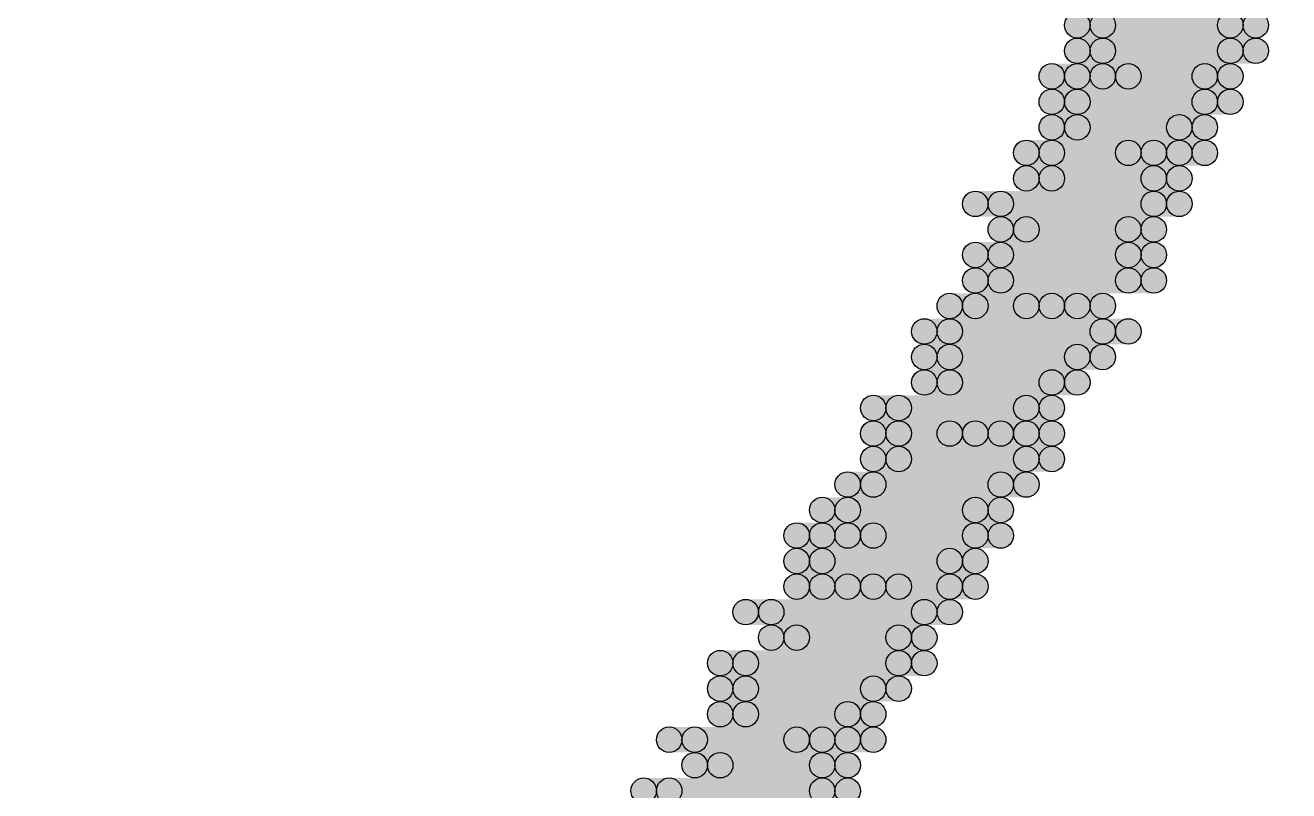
# Model space of a CAD drawing. Header units: millimetres. Extents: x 0 to 137, y 0 to 37.
# Drawn here: x 133.902 to 135.161, y 2.87 to 3.632 of the extents above; entities that cross this region are included whole.
import ezdxf

# ---------------------------------------------------------------- set-up
doc = ezdxf.new("R2010")
doc.units = ezdxf.units.MM
for name, color, linetype in [('KeepOutLayer', 6, 'Continuous'), ('TopLayer', 1, 'Continuous'), ('TopSolder', 216, 'Continuous')]:
    doc.layers.add(name, color=color, linetype=linetype)

msp = doc.modelspace()

# ---------------------------------------------------------------- hatches: boundary and pattern name
at = {"layer": 'TopLayer'}
h = msp.add_hatch(color=1, dxfattribs=at)
edge = h.paths.add_edge_path()
edge.add_arc((134.9756, 3.6322), 0.0127, 0, 360)
for points in [[(134.9756, 3.6195), (134.9756, 3.6449), (135.128, 3.6449), (135.128, 3.6195)], [(134.9756, 3.5941), (134.9756, 3.6195), (135.128, 3.6195), (135.128, 3.5941)], [(134.9502, 3.5687), (134.9502, 3.5941), (134.9756, 3.5941), (134.9756, 3.5687)], [(135.001, 3.5687), (135.001, 3.5941), (135.1026, 3.5941), (135.1026, 3.5687)], [(134.9502, 3.5433), (134.9502, 3.5687), (135.1026, 3.5687), (135.1026, 3.5433)], [(134.9502, 3.5179), (134.9502, 3.5433), (135.0772, 3.5433), (135.0772, 3.5179)], [(134.9248, 3.4925), (134.9248, 3.5179), (135.0264, 3.5179), (135.0264, 3.4925)], [(135.0518, 3.4925), (135.0518, 3.5179), (135.0772, 3.5179), (135.0772, 3.4925)], [(134.9248, 3.4671), (134.9248, 3.4925), (135.0518, 3.4925), (135.0518, 3.4671)], [(134.874, 3.4417), (134.874, 3.4671), (135.0518, 3.4671), (135.0518, 3.4417)], [(134.8994, 3.4163), (134.8994, 3.4417), (135.0264, 3.4417), (135.0264, 3.4163)], [(134.874, 3.3909), (134.874, 3.4163), (135.0264, 3.4163), (135.0264, 3.3909)], [(134.874, 3.3655), (134.874, 3.3909), (135.0264, 3.3909), (135.0264, 3.3655)], [(134.8486, 3.3401), (134.8486, 3.3655), (134.9248, 3.3655), (134.9248, 3.3401)], [(134.9502, 3.3401), (134.9502, 3.3655), (134.9756, 3.3655), (134.9756, 3.3401)], [(134.8232, 3.3147), (134.8232, 3.3401), (135.001, 3.3401), (135.001, 3.3147)], [(134.8232, 3.2893), (134.8232, 3.3147), (134.9756, 3.3147), (134.9756, 3.2893)], [(134.8232, 3.2639), (134.8232, 3.2893), (134.9502, 3.2893), (134.9502, 3.2639)], [(134.7724, 3.2385), (134.7724, 3.2639), (134.9248, 3.2639), (134.9248, 3.2385)], [(134.7724, 3.2131), (134.7724, 3.2385), (134.8486, 3.2385), (134.8486, 3.2131)], [(134.874, 3.2131), (134.874, 3.2385), (134.9248, 3.2385), (134.9248, 3.2131)], [(134.7724, 3.1877), (134.7724, 3.2131), (134.9248, 3.2131), (134.9248, 3.1877)], [(134.747, 3.1623), (134.747, 3.1877), (134.8994, 3.1877), (134.8994, 3.1623)], [(134.7216, 3.1369), (134.7216, 3.1623), (134.874, 3.1623), (134.874, 3.1369)], [(134.6962, 3.1115), (134.6962, 3.1369), (134.7216, 3.1369), (134.7216, 3.1115)], [(134.747, 3.1115), (134.747, 3.1369), (134.874, 3.1369), (134.874, 3.1115)], [(134.6962, 3.0861), (134.6962, 3.1115), (134.8486, 3.1115), (134.8486, 3.0861)], [(134.6962, 3.0607), (134.6962, 3.0861), (134.747, 3.0861), (134.747, 3.0607)], [(134.7724, 3.0607), (134.7724, 3.0861), (134.8486, 3.0861), (134.8486, 3.0607)], [(134.6454, 3.0353), (134.6454, 3.0607), (134.8232, 3.0607), (134.8232, 3.0353)], [(134.6708, 3.0099), (134.6708, 3.0353), (134.7978, 3.0353), (134.7978, 3.0099)], [(134.62, 2.9845), (134.62, 3.0099), (134.7978, 3.0099), (134.7978, 2.9845)], [(134.62, 2.9591), (134.62, 2.9845), (134.7724, 2.9845), (134.7724, 2.9591)], [(134.62, 2.9337), (134.62, 2.9591), (134.747, 2.9591), (134.747, 2.9337)], [(134.5692, 2.9083), (134.5692, 2.9337), (134.6962, 2.9337), (134.6962, 2.9083)], [(134.7216, 2.9083), (134.7216, 2.9337), (134.747, 2.9337), (134.747, 2.9083)], [(134.5946, 2.8829), (134.5946, 2.9083), (134.7216, 2.9083), (134.7216, 2.8829)], [(134.5438, 2.8575), (134.5438, 2.8829), (134.7216, 2.8829), (134.7216, 2.8575)]]:
    msp.add_hatch(color=1, dxfattribs=at).paths.add_polyline_path(points)
h = msp.add_hatch(color=1, dxfattribs=at)
edge = h.paths.add_edge_path()
edge.add_arc((135.128, 3.6322), 0.0127, 0, 360)
h = msp.add_hatch(color=1, dxfattribs=at)
edge = h.paths.add_edge_path()
edge.add_arc((134.9756, 3.6068), 0.0127, 0, 360)
h = msp.add_hatch(color=1, dxfattribs=at)
edge = h.paths.add_edge_path()
edge.add_arc((135.128, 3.6068), 0.0127, 0, 360)
h = msp.add_hatch(color=1, dxfattribs=at)
edge = h.paths.add_edge_path()
edge.add_arc((134.9502, 3.5814), 0.0127, 0, 360)
h = msp.add_hatch(color=1, dxfattribs=at)
edge = h.paths.add_edge_path()
edge.add_arc((134.9756, 3.5814), 0.0127, 0, 360)
h = msp.add_hatch(color=1, dxfattribs=at)
edge = h.paths.add_edge_path()
edge.add_arc((135.001, 3.5814), 0.0127, 0, 360)
h = msp.add_hatch(color=1, dxfattribs=at)
edge = h.paths.add_edge_path()
edge.add_arc((135.1026, 3.5814), 0.0127, 0, 360)
h = msp.add_hatch(color=1, dxfattribs=at)
edge = h.paths.add_edge_path()
edge.add_arc((134.9502, 3.556), 0.0127, 0, 360)
h = msp.add_hatch(color=1, dxfattribs=at)
edge = h.paths.add_edge_path()
edge.add_arc((135.1026, 3.556), 0.0127, 0, 360)
h = msp.add_hatch(color=1, dxfattribs=at)
edge = h.paths.add_edge_path()
edge.add_arc((134.9502, 3.5306), 0.0127, 0, 360)
h = msp.add_hatch(color=1, dxfattribs=at)
edge = h.paths.add_edge_path()
edge.add_arc((135.0772, 3.5306), 0.0127, 0, 360)
h = msp.add_hatch(color=1, dxfattribs=at)
edge = h.paths.add_edge_path()
edge.add_arc((134.9248, 3.5052), 0.0127, 0, 360)
h = msp.add_hatch(color=1, dxfattribs=at)
edge = h.paths.add_edge_path()
edge.add_arc((135.0264, 3.5052), 0.0127, 0, 360)
h = msp.add_hatch(color=1, dxfattribs=at)
edge = h.paths.add_edge_path()
edge.add_arc((135.0518, 3.5052), 0.0127, 0, 360)
h = msp.add_hatch(color=1, dxfattribs=at)
edge = h.paths.add_edge_path()
edge.add_arc((135.0772, 3.5052), 0.0127, 0, 360)
h = msp.add_hatch(color=1, dxfattribs=at)
edge = h.paths.add_edge_path()
edge.add_arc((134.9248, 3.4798), 0.0127, 0, 360)
h = msp.add_hatch(color=1, dxfattribs=at)
edge = h.paths.add_edge_path()
edge.add_arc((135.0518, 3.4798), 0.0127, 0, 360)
h = msp.add_hatch(color=1, dxfattribs=at)
edge = h.paths.add_edge_path()
edge.add_arc((134.874, 3.4544), 0.0127, 0, 360)
h = msp.add_hatch(color=1, dxfattribs=at)
edge = h.paths.add_edge_path()
edge.add_arc((135.0518, 3.4544), 0.0127, 0, 360)
h = msp.add_hatch(color=1, dxfattribs=at)
edge = h.paths.add_edge_path()
edge.add_arc((134.8994, 3.429), 0.0127, 0, 360)
h = msp.add_hatch(color=1, dxfattribs=at)
edge = h.paths.add_edge_path()
edge.add_arc((135.0264, 3.429), 0.0127, 0, 360)
h = msp.add_hatch(color=1, dxfattribs=at)
edge = h.paths.add_edge_path()
edge.add_arc((134.874, 3.4036), 0.0127, 0, 360)
h = msp.add_hatch(color=1, dxfattribs=at)
edge = h.paths.add_edge_path()
edge.add_arc((135.0264, 3.4036), 0.0127, 0, 360)
h = msp.add_hatch(color=1, dxfattribs=at)
edge = h.paths.add_edge_path()
edge.add_arc((134.874, 3.3782), 0.0127, 0, 360)
h = msp.add_hatch(color=1, dxfattribs=at)
edge = h.paths.add_edge_path()
edge.add_arc((135.0264, 3.3782), 0.0127, 0, 360)
h = msp.add_hatch(color=1, dxfattribs=at)
edge = h.paths.add_edge_path()
edge.add_arc((134.8486, 3.3528), 0.0127, 0, 360)
h = msp.add_hatch(color=1, dxfattribs=at)
edge = h.paths.add_edge_path()
edge.add_arc((134.9248, 3.3528), 0.0127, 0, 360)
h = msp.add_hatch(color=1, dxfattribs=at)
edge = h.paths.add_edge_path()
edge.add_arc((134.9502, 3.3528), 0.0127, 0, 360)
h = msp.add_hatch(color=1, dxfattribs=at)
edge = h.paths.add_edge_path()
edge.add_arc((134.9756, 3.3528), 0.0127, 0, 360)
h = msp.add_hatch(color=1, dxfattribs=at)
edge = h.paths.add_edge_path()
edge.add_arc((134.8232, 3.3274), 0.0127, 0, 360)
h = msp.add_hatch(color=1, dxfattribs=at)
edge = h.paths.add_edge_path()
edge.add_arc((135.001, 3.3274), 0.0127, 0, 360)
h = msp.add_hatch(color=1, dxfattribs=at)
edge = h.paths.add_edge_path()
edge.add_arc((134.8232, 3.302), 0.0127, 0, 360)
h = msp.add_hatch(color=1, dxfattribs=at)
edge = h.paths.add_edge_path()
edge.add_arc((134.9756, 3.302), 0.0127, 0, 360)
h = msp.add_hatch(color=1, dxfattribs=at)
edge = h.paths.add_edge_path()
edge.add_arc((134.8232, 3.2766), 0.0127, 0, 360)
h = msp.add_hatch(color=1, dxfattribs=at)
edge = h.paths.add_edge_path()
edge.add_arc((134.9502, 3.2766), 0.0127, 0, 360)
h = msp.add_hatch(color=1, dxfattribs=at)
edge = h.paths.add_edge_path()
edge.add_arc((134.7724, 3.2512), 0.0127, 0, 360)
h = msp.add_hatch(color=1, dxfattribs=at)
edge = h.paths.add_edge_path()
edge.add_arc((134.9248, 3.2512), 0.0127, 0, 360)
h = msp.add_hatch(color=1, dxfattribs=at)
edge = h.paths.add_edge_path()
edge.add_arc((134.7724, 3.2258), 0.0127, 0, 360)
h = msp.add_hatch(color=1, dxfattribs=at)
edge = h.paths.add_edge_path()
edge.add_arc((134.8486, 3.2258), 0.0127, 0, 360)
h = msp.add_hatch(color=1, dxfattribs=at)
edge = h.paths.add_edge_path()
edge.add_arc((134.874, 3.2258), 0.0127, 0, 360)
h = msp.add_hatch(color=1, dxfattribs=at)
edge = h.paths.add_edge_path()
edge.add_arc((134.9248, 3.2258), 0.0127, 0, 360)
h = msp.add_hatch(color=1, dxfattribs=at)
edge = h.paths.add_edge_path()
edge.add_arc((134.7724, 3.2004), 0.0127, 0, 360)
h = msp.add_hatch(color=1, dxfattribs=at)
edge = h.paths.add_edge_path()
edge.add_arc((134.9248, 3.2004), 0.0127, 0, 360)
h = msp.add_hatch(color=1, dxfattribs=at)
edge = h.paths.add_edge_path()
edge.add_arc((134.747, 3.175), 0.0127, 0, 360)
h = msp.add_hatch(color=1, dxfattribs=at)
edge = h.paths.add_edge_path()
edge.add_arc((134.8994, 3.175), 0.0127, 0, 360)
h = msp.add_hatch(color=1, dxfattribs=at)
edge = h.paths.add_edge_path()
edge.add_arc((134.7216, 3.1496), 0.0127, 0, 360)
h = msp.add_hatch(color=1, dxfattribs=at)
edge = h.paths.add_edge_path()
edge.add_arc((134.874, 3.1496), 0.0127, 0, 360)
h = msp.add_hatch(color=1, dxfattribs=at)
edge = h.paths.add_edge_path()
edge.add_arc((134.6962, 3.1242), 0.0127, 0, 360)
h = msp.add_hatch(color=1, dxfattribs=at)
edge = h.paths.add_edge_path()
edge.add_arc((134.7216, 3.1242), 0.0127, 0, 360)
h = msp.add_hatch(color=1, dxfattribs=at)
edge = h.paths.add_edge_path()
edge.add_arc((134.747, 3.1242), 0.0127, 0, 360)
h = msp.add_hatch(color=1, dxfattribs=at)
edge = h.paths.add_edge_path()
edge.add_arc((134.874, 3.1242), 0.0127, 0, 360)
h = msp.add_hatch(color=1, dxfattribs=at)
edge = h.paths.add_edge_path()
edge.add_arc((134.6962, 3.0988), 0.0127, 0, 360)
h = msp.add_hatch(color=1, dxfattribs=at)
edge = h.paths.add_edge_path()
edge.add_arc((134.8486, 3.0988), 0.0127, 0, 360)
h = msp.add_hatch(color=1, dxfattribs=at)
edge = h.paths.add_edge_path()
edge.add_arc((134.6962, 3.0734), 0.0127, 0, 360)
h = msp.add_hatch(color=1, dxfattribs=at)
edge = h.paths.add_edge_path()
edge.add_arc((134.747, 3.0734), 0.0127, 0, 360)
h = msp.add_hatch(color=1, dxfattribs=at)
edge = h.paths.add_edge_path()
edge.add_arc((134.7724, 3.0734), 0.0127, 0, 360)
h = msp.add_hatch(color=1, dxfattribs=at)
edge = h.paths.add_edge_path()
edge.add_arc((134.8486, 3.0734), 0.0127, 0, 360)
h = msp.add_hatch(color=1, dxfattribs=at)
edge = h.paths.add_edge_path()
edge.add_arc((134.6454, 3.048), 0.0127, 0, 360)
h = msp.add_hatch(color=1, dxfattribs=at)
edge = h.paths.add_edge_path()
edge.add_arc((134.8232, 3.048), 0.0127, 0, 360)
h = msp.add_hatch(color=1, dxfattribs=at)
edge = h.paths.add_edge_path()
edge.add_arc((134.6708, 3.0226), 0.0127, 0, 360)
h = msp.add_hatch(color=1, dxfattribs=at)
edge = h.paths.add_edge_path()
edge.add_arc((134.7978, 3.0226), 0.0127, 0, 360)
h = msp.add_hatch(color=1, dxfattribs=at)
edge = h.paths.add_edge_path()
edge.add_arc((134.62, 2.9972), 0.0127, 0, 360)
h = msp.add_hatch(color=1, dxfattribs=at)
edge = h.paths.add_edge_path()
edge.add_arc((134.7978, 2.9972), 0.0127, 0, 360)
h = msp.add_hatch(color=1, dxfattribs=at)
edge = h.paths.add_edge_path()
edge.add_arc((134.62, 2.9718), 0.0127, 0, 360)
h = msp.add_hatch(color=1, dxfattribs=at)
edge = h.paths.add_edge_path()
edge.add_arc((134.7724, 2.9718), 0.0127, 0, 360)
h = msp.add_hatch(color=1, dxfattribs=at)
edge = h.paths.add_edge_path()
edge.add_arc((134.62, 2.9464), 0.0127, 0, 360)
h = msp.add_hatch(color=1, dxfattribs=at)
edge = h.paths.add_edge_path()
edge.add_arc((134.747, 2.9464), 0.0127, 0, 360)
h = msp.add_hatch(color=1, dxfattribs=at)
edge = h.paths.add_edge_path()
edge.add_arc((134.5692, 2.921), 0.0127, 0, 360)
h = msp.add_hatch(color=1, dxfattribs=at)
edge = h.paths.add_edge_path()
edge.add_arc((134.6962, 2.921), 0.0127, 0, 360)
h = msp.add_hatch(color=1, dxfattribs=at)
edge = h.paths.add_edge_path()
edge.add_arc((134.7216, 2.921), 0.0127, 0, 360)
h = msp.add_hatch(color=1, dxfattribs=at)
edge = h.paths.add_edge_path()
edge.add_arc((134.747, 2.921), 0.0127, 0, 360)
h = msp.add_hatch(color=1, dxfattribs=at)
edge = h.paths.add_edge_path()
edge.add_arc((134.5946, 2.8956), 0.0127, 0, 360)
h = msp.add_hatch(color=1, dxfattribs=at)
edge = h.paths.add_edge_path()
edge.add_arc((134.7216, 2.8956), 0.0127, 0, 360)
h = msp.add_hatch(color=1, dxfattribs=at)
edge = h.paths.add_edge_path()
edge.add_arc((134.5438, 2.8702), 0.0127, 0, 360)
h = msp.add_hatch(color=1, dxfattribs=at)
edge = h.paths.add_edge_path()
edge.add_arc((134.7216, 2.8702), 0.0127, 0, 360)
at = {"layer": 'TopSolder'}
h = msp.add_hatch(color=216, dxfattribs=at)
edge = h.paths.add_edge_path()
edge.add_arc((134.9502, 3.6322), 0.0127, 0, 360)
for points in [[(134.9502, 3.6195), (134.9502, 3.6449), (135.1026, 3.6449), (135.1026, 3.6195)], [(134.9502, 3.5941), (134.9502, 3.6195), (135.1026, 3.6195), (135.1026, 3.5941)], [(134.9248, 3.5687), (134.9248, 3.5941), (134.9502, 3.5941), (134.9502, 3.5687)], [(134.9756, 3.5687), (134.9756, 3.5941), (135.0772, 3.5941), (135.0772, 3.5687)], [(134.9248, 3.5433), (134.9248, 3.5687), (135.0772, 3.5687), (135.0772, 3.5433)], [(134.9248, 3.5179), (134.9248, 3.5433), (135.0518, 3.5433), (135.0518, 3.5179)], [(134.8994, 3.4925), (134.8994, 3.5179), (135.001, 3.5179), (135.001, 3.4925)], [(135.0264, 3.4925), (135.0264, 3.5179), (135.0518, 3.5179), (135.0518, 3.4925)], [(134.8994, 3.4671), (134.8994, 3.4925), (135.0264, 3.4925), (135.0264, 3.4671)], [(134.8486, 3.4417), (134.8486, 3.4671), (135.0264, 3.4671), (135.0264, 3.4417)], [(134.874, 3.4163), (134.874, 3.4417), (135.001, 3.4417), (135.001, 3.4163)], [(134.8486, 3.3909), (134.8486, 3.4163), (135.001, 3.4163), (135.001, 3.3909)], [(134.8486, 3.3655), (134.8486, 3.3909), (135.001, 3.3909), (135.001, 3.3655)], [(134.8232, 3.3401), (134.8232, 3.3655), (134.8994, 3.3655), (134.8994, 3.3401)], [(134.9248, 3.3401), (134.9248, 3.3655), (134.9502, 3.3655), (134.9502, 3.3401)], [(134.7978, 3.3147), (134.7978, 3.3401), (134.9756, 3.3401), (134.9756, 3.3147)], [(134.7978, 3.2893), (134.7978, 3.3147), (134.9502, 3.3147), (134.9502, 3.2893)], [(134.7978, 3.2639), (134.7978, 3.2893), (134.9248, 3.2893), (134.9248, 3.2639)], [(134.747, 3.2385), (134.747, 3.2639), (134.8994, 3.2639), (134.8994, 3.2385)], [(134.747, 3.2131), (134.747, 3.2385), (134.8232, 3.2385), (134.8232, 3.2131)], [(134.8486, 3.2131), (134.8486, 3.2385), (134.8994, 3.2385), (134.8994, 3.2131)], [(134.747, 3.1877), (134.747, 3.2131), (134.8994, 3.2131), (134.8994, 3.1877)], [(134.7216, 3.1623), (134.7216, 3.1877), (134.874, 3.1877), (134.874, 3.1623)], [(134.6962, 3.1369), (134.6962, 3.1623), (134.8486, 3.1623), (134.8486, 3.1369)], [(134.6708, 3.1115), (134.6708, 3.1369), (134.6962, 3.1369), (134.6962, 3.1115)], [(134.7216, 3.1115), (134.7216, 3.1369), (134.8486, 3.1369), (134.8486, 3.1115)], [(134.6708, 3.0861), (134.6708, 3.1115), (134.8232, 3.1115), (134.8232, 3.0861)], [(134.6708, 3.0607), (134.6708, 3.0861), (134.7216, 3.0861), (134.7216, 3.0607)], [(134.747, 3.0607), (134.747, 3.0861), (134.8232, 3.0861), (134.8232, 3.0607)], [(134.62, 3.0353), (134.62, 3.0607), (134.7978, 3.0607), (134.7978, 3.0353)], [(134.6454, 3.0099), (134.6454, 3.0353), (134.7724, 3.0353), (134.7724, 3.0099)], [(134.5946, 2.9845), (134.5946, 3.0099), (134.7724, 3.0099), (134.7724, 2.9845)], [(134.5946, 2.9591), (134.5946, 2.9845), (134.747, 2.9845), (134.747, 2.9591)], [(134.5946, 2.9337), (134.5946, 2.9591), (134.7216, 2.9591), (134.7216, 2.9337)], [(134.5438, 2.9083), (134.5438, 2.9337), (134.6708, 2.9337), (134.6708, 2.9083)], [(134.6962, 2.9083), (134.6962, 2.9337), (134.7216, 2.9337), (134.7216, 2.9083)], [(134.5692, 2.8829), (134.5692, 2.9083), (134.6962, 2.9083), (134.6962, 2.8829)], [(134.5184, 2.8575), (134.5184, 2.8829), (134.6962, 2.8829), (134.6962, 2.8575)]]:
    msp.add_hatch(color=216, dxfattribs=at).paths.add_polyline_path(points)
h = msp.add_hatch(color=216, dxfattribs=at)
edge = h.paths.add_edge_path()
edge.add_arc((135.1026, 3.6322), 0.0127, 0, 360)
h = msp.add_hatch(color=216, dxfattribs=at)
edge = h.paths.add_edge_path()
edge.add_arc((134.9502, 3.6068), 0.0127, 0, 360)
h = msp.add_hatch(color=216, dxfattribs=at)
edge = h.paths.add_edge_path()
edge.add_arc((135.1026, 3.6068), 0.0127, 0, 360)
h = msp.add_hatch(color=216, dxfattribs=at)
edge = h.paths.add_edge_path()
edge.add_arc((134.9248, 3.5814), 0.0127, 0, 360)
h = msp.add_hatch(color=216, dxfattribs=at)
edge = h.paths.add_edge_path()
edge.add_arc((134.9502, 3.5814), 0.0127, 0, 360)
h = msp.add_hatch(color=216, dxfattribs=at)
edge = h.paths.add_edge_path()
edge.add_arc((134.9756, 3.5814), 0.0127, 0, 360)
h = msp.add_hatch(color=216, dxfattribs=at)
edge = h.paths.add_edge_path()
edge.add_arc((135.0772, 3.5814), 0.0127, 0, 360)
h = msp.add_hatch(color=216, dxfattribs=at)
edge = h.paths.add_edge_path()
edge.add_arc((134.9248, 3.556), 0.0127, 0, 360)
h = msp.add_hatch(color=216, dxfattribs=at)
edge = h.paths.add_edge_path()
edge.add_arc((135.0772, 3.556), 0.0127, 0, 360)
h = msp.add_hatch(color=216, dxfattribs=at)
edge = h.paths.add_edge_path()
edge.add_arc((134.9248, 3.5306), 0.0127, 0, 360)
h = msp.add_hatch(color=216, dxfattribs=at)
edge = h.paths.add_edge_path()
edge.add_arc((135.0518, 3.5306), 0.0127, 0, 360)
h = msp.add_hatch(color=216, dxfattribs=at)
edge = h.paths.add_edge_path()
edge.add_arc((134.8994, 3.5052), 0.0127, 0, 360)
h = msp.add_hatch(color=216, dxfattribs=at)
edge = h.paths.add_edge_path()
edge.add_arc((135.001, 3.5052), 0.0127, 0, 360)
h = msp.add_hatch(color=216, dxfattribs=at)
edge = h.paths.add_edge_path()
edge.add_arc((135.0264, 3.5052), 0.0127, 0, 360)
h = msp.add_hatch(color=216, dxfattribs=at)
edge = h.paths.add_edge_path()
edge.add_arc((135.0518, 3.5052), 0.0127, 0, 360)
h = msp.add_hatch(color=216, dxfattribs=at)
edge = h.paths.add_edge_path()
edge.add_arc((134.8994, 3.4798), 0.0127, 0, 360)
h = msp.add_hatch(color=216, dxfattribs=at)
edge = h.paths.add_edge_path()
edge.add_arc((135.0264, 3.4798), 0.0127, 0, 360)
h = msp.add_hatch(color=216, dxfattribs=at)
edge = h.paths.add_edge_path()
edge.add_arc((134.8486, 3.4544), 0.0127, 0, 360)
h = msp.add_hatch(color=216, dxfattribs=at)
edge = h.paths.add_edge_path()
edge.add_arc((135.0264, 3.4544), 0.0127, 0, 360)
h = msp.add_hatch(color=216, dxfattribs=at)
edge = h.paths.add_edge_path()
edge.add_arc((134.874, 3.429), 0.0127, 0, 360)
h = msp.add_hatch(color=216, dxfattribs=at)
edge = h.paths.add_edge_path()
edge.add_arc((135.001, 3.429), 0.0127, 0, 360)
h = msp.add_hatch(color=216, dxfattribs=at)
edge = h.paths.add_edge_path()
edge.add_arc((134.8486, 3.4036), 0.0127, 0, 360)
h = msp.add_hatch(color=216, dxfattribs=at)
edge = h.paths.add_edge_path()
edge.add_arc((135.001, 3.4036), 0.0127, 0, 360)
h = msp.add_hatch(color=216, dxfattribs=at)
edge = h.paths.add_edge_path()
edge.add_arc((134.8486, 3.3782), 0.0127, 0, 360)
h = msp.add_hatch(color=216, dxfattribs=at)
edge = h.paths.add_edge_path()
edge.add_arc((135.001, 3.3782), 0.0127, 0, 360)
h = msp.add_hatch(color=216, dxfattribs=at)
edge = h.paths.add_edge_path()
edge.add_arc((134.8232, 3.3528), 0.0127, 0, 360)
h = msp.add_hatch(color=216, dxfattribs=at)
edge = h.paths.add_edge_path()
edge.add_arc((134.8994, 3.3528), 0.0127, 0, 360)
h = msp.add_hatch(color=216, dxfattribs=at)
edge = h.paths.add_edge_path()
edge.add_arc((134.9248, 3.3528), 0.0127, 0, 360)
h = msp.add_hatch(color=216, dxfattribs=at)
edge = h.paths.add_edge_path()
edge.add_arc((134.9502, 3.3528), 0.0127, 0, 360)
h = msp.add_hatch(color=216, dxfattribs=at)
edge = h.paths.add_edge_path()
edge.add_arc((134.7978, 3.3274), 0.0127, 0, 360)
h = msp.add_hatch(color=216, dxfattribs=at)
edge = h.paths.add_edge_path()
edge.add_arc((134.9756, 3.3274), 0.0127, 0, 360)
h = msp.add_hatch(color=216, dxfattribs=at)
edge = h.paths.add_edge_path()
edge.add_arc((134.7978, 3.302), 0.0127, 0, 360)
h = msp.add_hatch(color=216, dxfattribs=at)
edge = h.paths.add_edge_path()
edge.add_arc((134.9502, 3.302), 0.0127, 0, 360)
h = msp.add_hatch(color=216, dxfattribs=at)
edge = h.paths.add_edge_path()
edge.add_arc((134.7978, 3.2766), 0.0127, 0, 360)
h = msp.add_hatch(color=216, dxfattribs=at)
edge = h.paths.add_edge_path()
edge.add_arc((134.9248, 3.2766), 0.0127, 0, 360)
h = msp.add_hatch(color=216, dxfattribs=at)
edge = h.paths.add_edge_path()
edge.add_arc((134.747, 3.2512), 0.0127, 0, 360)
h = msp.add_hatch(color=216, dxfattribs=at)
edge = h.paths.add_edge_path()
edge.add_arc((134.8994, 3.2512), 0.0127, 0, 360)
h = msp.add_hatch(color=216, dxfattribs=at)
edge = h.paths.add_edge_path()
edge.add_arc((134.747, 3.2258), 0.0127, 0, 360)
h = msp.add_hatch(color=216, dxfattribs=at)
edge = h.paths.add_edge_path()
edge.add_arc((134.8232, 3.2258), 0.0127, 0, 360)
h = msp.add_hatch(color=216, dxfattribs=at)
edge = h.paths.add_edge_path()
edge.add_arc((134.8486, 3.2258), 0.0127, 0, 360)
h = msp.add_hatch(color=216, dxfattribs=at)
edge = h.paths.add_edge_path()
edge.add_arc((134.8994, 3.2258), 0.0127, 0, 360)
h = msp.add_hatch(color=216, dxfattribs=at)
edge = h.paths.add_edge_path()
edge.add_arc((134.747, 3.2004), 0.0127, 0, 360)
h = msp.add_hatch(color=216, dxfattribs=at)
edge = h.paths.add_edge_path()
edge.add_arc((134.8994, 3.2004), 0.0127, 0, 360)
h = msp.add_hatch(color=216, dxfattribs=at)
edge = h.paths.add_edge_path()
edge.add_arc((134.7216, 3.175), 0.0127, 0, 360)
h = msp.add_hatch(color=216, dxfattribs=at)
edge = h.paths.add_edge_path()
edge.add_arc((134.874, 3.175), 0.0127, 0, 360)
h = msp.add_hatch(color=216, dxfattribs=at)
edge = h.paths.add_edge_path()
edge.add_arc((134.6962, 3.1496), 0.0127, 0, 360)
h = msp.add_hatch(color=216, dxfattribs=at)
edge = h.paths.add_edge_path()
edge.add_arc((134.8486, 3.1496), 0.0127, 0, 360)
h = msp.add_hatch(color=216, dxfattribs=at)
edge = h.paths.add_edge_path()
edge.add_arc((134.6708, 3.1242), 0.0127, 0, 360)
h = msp.add_hatch(color=216, dxfattribs=at)
edge = h.paths.add_edge_path()
edge.add_arc((134.6962, 3.1242), 0.0127, 0, 360)
h = msp.add_hatch(color=216, dxfattribs=at)
edge = h.paths.add_edge_path()
edge.add_arc((134.7216, 3.1242), 0.0127, 0, 360)
h = msp.add_hatch(color=216, dxfattribs=at)
edge = h.paths.add_edge_path()
edge.add_arc((134.8486, 3.1242), 0.0127, 0, 360)
h = msp.add_hatch(color=216, dxfattribs=at)
edge = h.paths.add_edge_path()
edge.add_arc((134.6708, 3.0988), 0.0127, 0, 360)
h = msp.add_hatch(color=216, dxfattribs=at)
edge = h.paths.add_edge_path()
edge.add_arc((134.8232, 3.0988), 0.0127, 0, 360)
h = msp.add_hatch(color=216, dxfattribs=at)
edge = h.paths.add_edge_path()
edge.add_arc((134.6708, 3.0734), 0.0127, 0, 360)
h = msp.add_hatch(color=216, dxfattribs=at)
edge = h.paths.add_edge_path()
edge.add_arc((134.7216, 3.0734), 0.0127, 0, 360)
h = msp.add_hatch(color=216, dxfattribs=at)
edge = h.paths.add_edge_path()
edge.add_arc((134.747, 3.0734), 0.0127, 0, 360)
h = msp.add_hatch(color=216, dxfattribs=at)
edge = h.paths.add_edge_path()
edge.add_arc((134.8232, 3.0734), 0.0127, 0, 360)
h = msp.add_hatch(color=216, dxfattribs=at)
edge = h.paths.add_edge_path()
edge.add_arc((134.62, 3.048), 0.0127, 0, 360)
h = msp.add_hatch(color=216, dxfattribs=at)
edge = h.paths.add_edge_path()
edge.add_arc((134.7978, 3.048), 0.0127, 0, 360)
h = msp.add_hatch(color=216, dxfattribs=at)
edge = h.paths.add_edge_path()
edge.add_arc((134.6454, 3.0226), 0.0127, 0, 360)
h = msp.add_hatch(color=216, dxfattribs=at)
edge = h.paths.add_edge_path()
edge.add_arc((134.7724, 3.0226), 0.0127, 0, 360)
h = msp.add_hatch(color=216, dxfattribs=at)
edge = h.paths.add_edge_path()
edge.add_arc((134.5946, 2.9972), 0.0127, 0, 360)
h = msp.add_hatch(color=216, dxfattribs=at)
edge = h.paths.add_edge_path()
edge.add_arc((134.7724, 2.9972), 0.0127, 0, 360)
h = msp.add_hatch(color=216, dxfattribs=at)
edge = h.paths.add_edge_path()
edge.add_arc((134.5946, 2.9718), 0.0127, 0, 360)
h = msp.add_hatch(color=216, dxfattribs=at)
edge = h.paths.add_edge_path()
edge.add_arc((134.747, 2.9718), 0.0127, 0, 360)
h = msp.add_hatch(color=216, dxfattribs=at)
edge = h.paths.add_edge_path()
edge.add_arc((134.5946, 2.9464), 0.0127, 0, 360)
h = msp.add_hatch(color=216, dxfattribs=at)
edge = h.paths.add_edge_path()
edge.add_arc((134.7216, 2.9464), 0.0127, 0, 360)
h = msp.add_hatch(color=216, dxfattribs=at)
edge = h.paths.add_edge_path()
edge.add_arc((134.5438, 2.921), 0.0127, 0, 360)
h = msp.add_hatch(color=216, dxfattribs=at)
edge = h.paths.add_edge_path()
edge.add_arc((134.6708, 2.921), 0.0127, 0, 360)
h = msp.add_hatch(color=216, dxfattribs=at)
edge = h.paths.add_edge_path()
edge.add_arc((134.6962, 2.921), 0.0127, 0, 360)
h = msp.add_hatch(color=216, dxfattribs=at)
edge = h.paths.add_edge_path()
edge.add_arc((134.7216, 2.921), 0.0127, 0, 360)
h = msp.add_hatch(color=216, dxfattribs=at)
edge = h.paths.add_edge_path()
edge.add_arc((134.5692, 2.8956), 0.0127, 0, 360)
h = msp.add_hatch(color=216, dxfattribs=at)
edge = h.paths.add_edge_path()
edge.add_arc((134.6962, 2.8956), 0.0127, 0, 360)
h = msp.add_hatch(color=216, dxfattribs=at)
edge = h.paths.add_edge_path()
edge.add_arc((134.5184, 2.8702), 0.0127, 0, 360)
h = msp.add_hatch(color=216, dxfattribs=at)
edge = h.paths.add_edge_path()
edge.add_arc((134.6962, 2.8702), 0.0127, 0, 360)

# ---------------------------------------------------------------- linework, layer by layer
at = {"layer": 'KeepOutLayer', "const_width": 0.254}
msp.add_lwpolyline([(136.398, 3.81, -0.414214), (132.588, 0)], format="xyb", dxfattribs=at)
at = {"layer": 'TopLayer'}
for centre in [(134.9756, 3.6322), (135.128, 3.6322), (134.9756, 3.6068), (135.128, 3.6068), (134.9502, 3.5814), (134.9756, 3.5814), (135.001, 3.5814), (135.1026, 3.5814), (134.9502, 3.556), (135.1026, 3.556), (134.9502, 3.5306), (135.0772, 3.5306), (134.9248, 3.5052), (135.0264, 3.5052), (135.0518, 3.5052), (135.0772, 3.5052), (134.9248, 3.4798), (135.0518, 3.4798), (134.874, 3.4544), (135.0518, 3.4544), (134.8994, 3.429), (135.0264, 3.429), (134.874, 3.4036), (135.0264, 3.4036), (134.874, 3.3782), (135.0264, 3.3782), (134.8486, 3.3528), (134.9248, 3.3528), (134.9502, 3.3528), (134.9756, 3.3528), (134.8232, 3.3274), (135.001, 3.3274), (134.8232, 3.302), (134.9756, 3.302), (134.8232, 3.2766), (134.9502, 3.2766), (134.7724, 3.2512), (134.9248, 3.2512), (134.7724, 3.2258), (134.8486, 3.2258), (134.874, 3.2258), (134.9248, 3.2258), (134.7724, 3.2004), (134.9248, 3.2004), (134.747, 3.175), (134.8994, 3.175), (134.7216, 3.1496), (134.874, 3.1496), (134.6962, 3.1242), (134.7216, 3.1242), (134.747, 3.1242), (134.874, 3.1242), (134.6962, 3.0988), (134.8486, 3.0988), (134.6962, 3.0734), (134.747, 3.0734), (134.7724, 3.0734), (134.8486, 3.0734), (134.6454, 3.048), (134.8232, 3.048), (134.6708, 3.0226), (134.7978, 3.0226), (134.62, 2.9972), (134.7978, 2.9972), (134.62, 2.9718), (134.7724, 2.9718), (134.62, 2.9464), (134.747, 2.9464), (134.5692, 2.921), (134.6962, 2.921), (134.7216, 2.921), (134.747, 2.921), (134.5946, 2.8956), (134.7216, 2.8956), (134.5438, 2.8702), (134.7216, 2.8702)]:
    msp.add_circle(centre, 0.0127, dxfattribs=at)
at = {"layer": 'TopSolder'}
for centre in [(134.9502, 3.6322), (135.1026, 3.6322), (134.9502, 3.6068), (135.1026, 3.6068), (134.9248, 3.5814), (134.9502, 3.5814), (134.9756, 3.5814), (135.0772, 3.5814), (134.9248, 3.556), (135.0772, 3.556), (134.9248, 3.5306), (135.0518, 3.5306), (134.8994, 3.5052), (135.001, 3.5052), (135.0264, 3.5052), (135.0518, 3.5052), (134.8994, 3.4798), (135.0264, 3.4798), (134.8486, 3.4544), (135.0264, 3.4544), (134.874, 3.429), (135.001, 3.429), (134.8486, 3.4036), (135.001, 3.4036), (134.8486, 3.3782), (135.001, 3.3782), (134.8232, 3.3528), (134.8994, 3.3528), (134.9248, 3.3528), (134.9502, 3.3528), (134.7978, 3.3274), (134.9756, 3.3274), (134.7978, 3.302), (134.9502, 3.302), (134.7978, 3.2766), (134.9248, 3.2766), (134.747, 3.2512), (134.8994, 3.2512), (134.747, 3.2258), (134.8232, 3.2258), (134.8486, 3.2258), (134.8994, 3.2258), (134.747, 3.2004), (134.8994, 3.2004), (134.7216, 3.175), (134.874, 3.175), (134.6962, 3.1496), (134.8486, 3.1496), (134.6708, 3.1242), (134.6962, 3.1242), (134.7216, 3.1242), (134.8486, 3.1242), (134.6708, 3.0988), (134.8232, 3.0988), (134.6708, 3.0734), (134.7216, 3.0734), (134.747, 3.0734), (134.8232, 3.0734), (134.62, 3.048), (134.7978, 3.048), (134.6454, 3.0226), (134.7724, 3.0226), (134.5946, 2.9972), (134.7724, 2.9972), (134.5946, 2.9718), (134.747, 2.9718), (134.5946, 2.9464), (134.7216, 2.9464), (134.5438, 2.921), (134.6708, 2.921), (134.6962, 2.921), (134.7216, 2.921), (134.5692, 2.8956), (134.6962, 2.8956), (134.5184, 2.8702), (134.6962, 2.8702)]:
    msp.add_circle(centre, 0.0127, dxfattribs=at)

doc.saveas('drawing.dxf')
